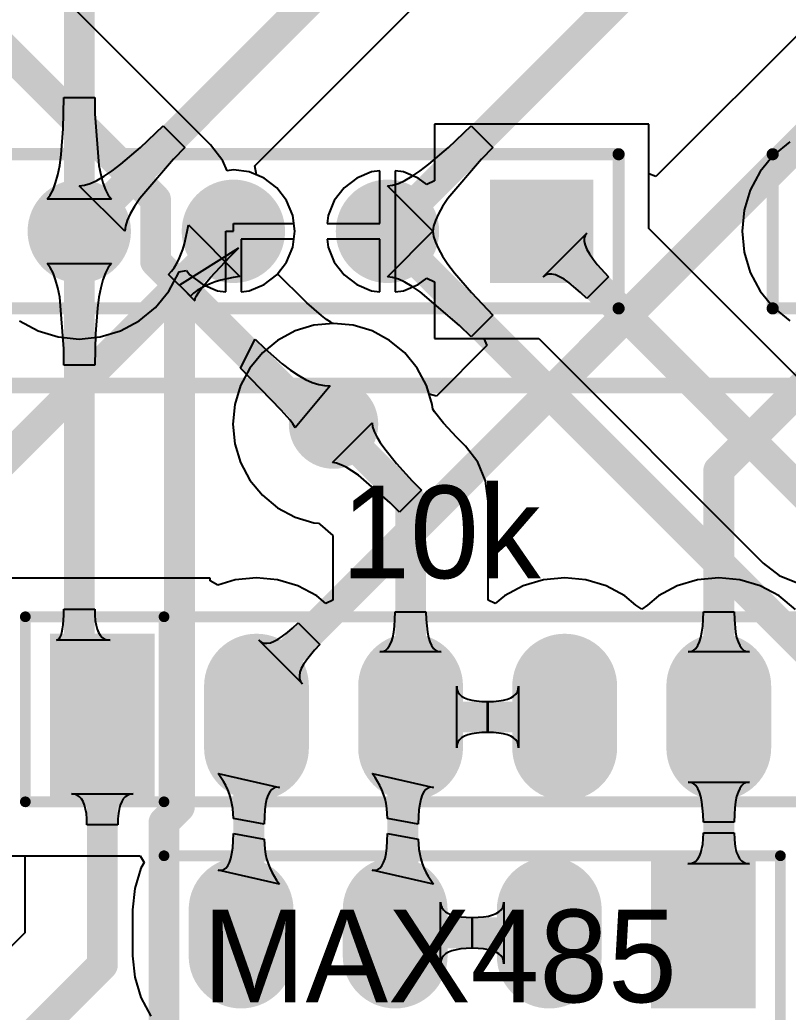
# Model space of a CAD drawing. Header units: millimetres. Extents: x 0 to 190, y 0 to 100.
# Drawn here: x 37.37 to 50.04, y 25.49 to 41.84 of the extents above; entities that cross this region are included whole.
import ezdxf

# ---------------------------------------------------------------- set-up
doc = ezdxf.new("R2010")
doc.units = ezdxf.units.MM
for name, color, linetype in [('BottomLayer', 5, 'Continuous'), ('BottomSolder', 6, 'Continuous'), ('Mechanical1', 6, 'Continuous'), ('MultiLayer', 9, 'Continuous'), ('PadHoleLayer', 156, 'Continuous'), ('TopLayer', 1, 'Continuous'), ('TopOverlay', 2, 'Continuous'), ('TopSolder', 216, 'Continuous'), ('ViaHoleLayer', 16, 'Continuous')]:
    doc.layers.add(name, color=color, linetype=linetype)

msp = doc.modelspace()

# ---------------------------------------------------------------- hatches: boundary and pattern name
at = {"layer": 'BottomLayer'}
h = msp.add_hatch(color=5, dxfattribs=at)
edge = h.paths.add_edge_path()
edge.add_arc((38.354, 38.354), 0.75, 0, 360)
h = msp.add_hatch(color=5, dxfattribs=at)
edge = h.paths.add_edge_path()
edge.add_arc((40.894, 38.354), 0.75, 0, 360)
h = msp.add_hatch(color=5, dxfattribs=at)
edge = h.paths.add_edge_path()
edge.add_arc((43.434, 38.354), 0.75, 0, 360)
for points in [[(46.724, 37.604), (45.224, 37.604), (45.224, 39.104), (46.724, 39.104)], [(37.973, 31.623), (39.497, 31.623), (39.497, 29.083), (37.973, 29.083)], [(49.403, 27.94), (49.403, 25.654), (47.879, 25.654), (47.879, 27.94)]]:
    msp.add_hatch(color=5, dxfattribs=at).paths.add_polyline_path(points)
h = msp.add_hatch(color=5, dxfattribs=at)
edge = h.paths.add_edge_path()
edge.add_arc((42.545, 35.179), 0.635, 0, 360)
h = msp.add_hatch(color=5, dxfattribs=at)
edge = h.paths.add_edge_path()
edge.add_arc((41.275, 29.845), 0.762, 180, 360)
edge.add_line((42.037, 29.845), (42.037, 30.861))
edge.add_arc((41.275, 30.861), 0.762, 0, 180)
edge.add_line((40.513, 30.861), (40.513, 29.845))
h = msp.add_hatch(color=5, dxfattribs=at)
edge = h.paths.add_edge_path()
edge.add_arc((43.815, 29.845), 0.762, 180, 360)
edge.add_line((44.577, 29.845), (44.577, 30.861))
edge.add_arc((43.815, 30.861), 0.762, 0, 180)
edge.add_line((43.053, 30.861), (43.053, 29.845))
h = msp.add_hatch(color=5, dxfattribs=at)
edge = h.paths.add_edge_path()
edge.add_arc((46.355, 29.845), 0.762, 180, 360)
edge.add_line((47.117, 29.845), (47.117, 30.861))
edge.add_arc((46.355, 30.861), 0.762, 0, 180)
edge.add_line((45.593, 30.861), (45.593, 29.845))
h = msp.add_hatch(color=5, dxfattribs=at)
edge = h.paths.add_edge_path()
edge.add_arc((48.895, 29.845), 0.762, 180, 360)
edge.add_line((49.657, 29.845), (49.657, 30.861))
edge.add_arc((48.895, 30.861), 0.762, 0, 180)
edge.add_line((48.133, 30.861), (48.133, 29.845))
h = msp.add_hatch(color=5, dxfattribs=at)
edge = h.paths.add_edge_path()
edge.add_arc((41.021, 27.178), 0.762, 0, 180)
edge.add_line((40.259, 27.178), (40.259, 26.416))
edge.add_arc((41.021, 26.416), 0.762, 180, 360)
edge.add_line((41.783, 26.416), (41.783, 27.178))
h = msp.add_hatch(color=5, dxfattribs=at)
edge = h.paths.add_edge_path()
edge.add_arc((43.561, 27.178), 0.762, 0, 180)
edge.add_line((42.799, 27.178), (42.799, 26.416))
edge.add_arc((43.561, 26.416), 0.762, 180, 360)
edge.add_line((44.323, 26.416), (44.323, 27.178))
h = msp.add_hatch(color=5, dxfattribs=at)
edge = h.paths.add_edge_path()
edge.add_arc((46.101, 27.178), 0.762, 0, 180)
edge.add_line((45.339, 27.178), (45.339, 26.416))
edge.add_arc((46.101, 26.416), 0.762, 180, 360)
edge.add_line((46.863, 26.416), (46.863, 27.178))
at = {"layer": 'BottomSolder'}
h = msp.add_hatch(color=6, dxfattribs=at)
edge = h.paths.add_edge_path()
edge.add_arc((38.354, 38.354), 0.852, 0, 360)
h = msp.add_hatch(color=6, dxfattribs=at)
edge = h.paths.add_edge_path()
edge.add_arc((40.894, 38.354), 0.852, 0, 360)
h = msp.add_hatch(color=6, dxfattribs=at)
edge = h.paths.add_edge_path()
edge.add_arc((43.434, 38.354), 0.852, 0, 360)
for points in [[(46.826, 37.502), (45.122, 37.502), (45.122, 39.206), (46.826, 39.206)], [(37.871, 31.725), (39.599, 31.725), (39.599, 28.981), (37.871, 28.981)], [(49.505, 28.042), (49.505, 25.552), (47.777, 25.552), (47.777, 28.042)]]:
    msp.add_hatch(color=6, dxfattribs=at).paths.add_polyline_path(points)
h = msp.add_hatch(color=6, dxfattribs=at)
edge = h.paths.add_edge_path()
edge.add_arc((42.545, 35.179), 0.737, 0, 360)
h = msp.add_hatch(color=6, dxfattribs=at)
edge = h.paths.add_edge_path()
edge.add_arc((41.275, 29.845), 0.864, 180, 360)
edge.add_line((42.139, 29.845), (42.139, 30.861))
edge.add_arc((41.275, 30.861), 0.864, 0, 180)
edge.add_line((40.411, 30.861), (40.411, 29.845))
h = msp.add_hatch(color=6, dxfattribs=at)
edge = h.paths.add_edge_path()
edge.add_arc((43.815, 29.845), 0.864, 180, 360)
edge.add_line((44.679, 29.845), (44.679, 30.861))
edge.add_arc((43.815, 30.861), 0.864, 0, 180)
edge.add_line((42.951, 30.861), (42.951, 29.845))
h = msp.add_hatch(color=6, dxfattribs=at)
edge = h.paths.add_edge_path()
edge.add_arc((46.355, 29.845), 0.864, 180, 360)
edge.add_line((47.219, 29.845), (47.219, 30.861))
edge.add_arc((46.355, 30.861), 0.864, 0, 180)
edge.add_line((45.491, 30.861), (45.491, 29.845))
h = msp.add_hatch(color=6, dxfattribs=at)
edge = h.paths.add_edge_path()
edge.add_arc((48.895, 29.845), 0.864, 180, 360)
edge.add_line((49.759, 29.845), (49.759, 30.861))
edge.add_arc((48.895, 30.861), 0.864, 0, 180)
edge.add_line((48.031, 30.861), (48.031, 29.845))
h = msp.add_hatch(color=6, dxfattribs=at)
edge = h.paths.add_edge_path()
edge.add_arc((41.021, 27.178), 0.864, 0, 180)
edge.add_line((40.157, 27.178), (40.157, 26.416))
edge.add_arc((41.021, 26.416), 0.864, 180, 360)
edge.add_line((41.885, 26.416), (41.885, 27.178))
h = msp.add_hatch(color=6, dxfattribs=at)
edge = h.paths.add_edge_path()
edge.add_arc((43.561, 27.178), 0.864, 0, 180)
edge.add_line((42.697, 27.178), (42.697, 26.416))
edge.add_arc((43.561, 26.416), 0.864, 180, 360)
edge.add_line((44.425, 26.416), (44.425, 27.178))
h = msp.add_hatch(color=6, dxfattribs=at)
edge = h.paths.add_edge_path()
edge.add_arc((46.101, 27.178), 0.864, 0, 180)
edge.add_line((45.237, 27.178), (45.237, 26.416))
edge.add_arc((46.101, 26.416), 0.864, 180, 360)
edge.add_line((46.965, 26.416), (46.965, 27.178))
at = {"layer": 'MultiLayer'}
h = msp.add_hatch(color=9, dxfattribs=at)
edge = h.paths.add_edge_path()
edge.add_arc((38.354, 38.354), 0.75, 0, 360)
h = msp.add_hatch(color=9, dxfattribs=at)
edge = h.paths.add_edge_path()
edge.add_arc((40.894, 38.354), 0.75, 0, 360)
h = msp.add_hatch(color=9, dxfattribs=at)
edge = h.paths.add_edge_path()
edge.add_arc((43.434, 38.354), 0.75, 0, 360)
for points in [[(46.724, 37.604), (45.224, 37.604), (45.224, 39.104), (46.724, 39.104)], [(37.973, 31.623), (39.497, 31.623), (39.497, 29.083), (37.973, 29.083)], [(49.403, 27.94), (49.403, 25.654), (47.879, 25.654), (47.879, 27.94)]]:
    msp.add_hatch(color=9, dxfattribs=at).paths.add_polyline_path(points)
h = msp.add_hatch(color=9, dxfattribs=at)
edge = h.paths.add_edge_path()
edge.add_arc((41.275, 29.845), 0.762, 180, 360)
edge.add_line((42.037, 29.845), (42.037, 30.861))
edge.add_arc((41.275, 30.861), 0.762, 0, 180)
edge.add_line((40.513, 30.861), (40.513, 29.845))
h = msp.add_hatch(color=9, dxfattribs=at)
edge = h.paths.add_edge_path()
edge.add_arc((43.815, 29.845), 0.762, 180, 360)
edge.add_line((44.577, 29.845), (44.577, 30.861))
edge.add_arc((43.815, 30.861), 0.762, 0, 180)
edge.add_line((43.053, 30.861), (43.053, 29.845))
h = msp.add_hatch(color=9, dxfattribs=at)
edge = h.paths.add_edge_path()
edge.add_arc((46.355, 29.845), 0.762, 180, 360)
edge.add_line((47.117, 29.845), (47.117, 30.861))
edge.add_arc((46.355, 30.861), 0.762, 0, 180)
edge.add_line((45.593, 30.861), (45.593, 29.845))
h = msp.add_hatch(color=9, dxfattribs=at)
edge = h.paths.add_edge_path()
edge.add_arc((48.895, 29.845), 0.762, 180, 360)
edge.add_line((49.657, 29.845), (49.657, 30.861))
edge.add_arc((48.895, 30.861), 0.762, 0, 180)
edge.add_line((48.133, 30.861), (48.133, 29.845))
h = msp.add_hatch(color=9, dxfattribs=at)
edge = h.paths.add_edge_path()
edge.add_arc((41.021, 27.178), 0.762, 0, 180)
edge.add_line((40.259, 27.178), (40.259, 26.416))
edge.add_arc((41.021, 26.416), 0.762, 180, 360)
edge.add_line((41.783, 26.416), (41.783, 27.178))
h = msp.add_hatch(color=9, dxfattribs=at)
edge = h.paths.add_edge_path()
edge.add_arc((43.561, 27.178), 0.762, 0, 180)
edge.add_line((42.799, 27.178), (42.799, 26.416))
edge.add_arc((43.561, 26.416), 0.762, 180, 360)
edge.add_line((44.323, 26.416), (44.323, 27.178))
h = msp.add_hatch(color=9, dxfattribs=at)
edge = h.paths.add_edge_path()
edge.add_arc((46.101, 27.178), 0.762, 0, 180)
edge.add_line((45.339, 27.178), (45.339, 26.416))
edge.add_arc((46.101, 26.416), 0.762, 180, 360)
edge.add_line((46.863, 26.416), (46.863, 27.178))
at = {"layer": 'PadHoleLayer'}
h = msp.add_hatch(color=156, dxfattribs=at)
edge = h.paths.add_edge_path()
edge.add_arc((38.354, 38.354), 0.45, 0, 360)
h = msp.add_hatch(color=156, dxfattribs=at)
edge = h.paths.add_edge_path()
edge.add_arc((40.894, 38.354), 0.45, 0, 360)
h = msp.add_hatch(color=156, dxfattribs=at)
edge = h.paths.add_edge_path()
edge.add_arc((43.434, 38.354), 0.45, 0, 360)
h = msp.add_hatch(color=156, dxfattribs=at)
edge = h.paths.add_edge_path()
edge.add_arc((45.974, 38.354), 0.45, 0, 360)
h = msp.add_hatch(color=156, dxfattribs=at)
edge = h.paths.add_edge_path()
edge.add_arc((38.735, 30.353), 0.406, 0, 360)
h = msp.add_hatch(color=156, dxfattribs=at)
edge = h.paths.add_edge_path()
edge.add_arc((41.275, 30.353), 0.406, 0, 360)
h = msp.add_hatch(color=156, dxfattribs=at)
edge = h.paths.add_edge_path()
edge.add_arc((43.815, 30.353), 0.406, 0, 360)
h = msp.add_hatch(color=156, dxfattribs=at)
edge = h.paths.add_edge_path()
edge.add_arc((46.355, 30.353), 0.406, 0, 360)
h = msp.add_hatch(color=156, dxfattribs=at)
edge = h.paths.add_edge_path()
edge.add_arc((48.895, 30.353), 0.406, 0, 360)
h = msp.add_hatch(color=156, dxfattribs=at)
edge = h.paths.add_edge_path()
edge.add_arc((41.021, 26.797), 0.394, 0, 360)
h = msp.add_hatch(color=156, dxfattribs=at)
edge = h.paths.add_edge_path()
edge.add_arc((43.561, 26.797), 0.394, 0, 360)
h = msp.add_hatch(color=156, dxfattribs=at)
edge = h.paths.add_edge_path()
edge.add_arc((46.101, 26.797), 0.394, 0, 360)
h = msp.add_hatch(color=156, dxfattribs=at)
edge = h.paths.add_edge_path()
edge.add_arc((48.641, 26.797), 0.394, 0, 360)
at = {"layer": 'TopLayer'}
h = msp.add_hatch(color=1, dxfattribs=at)
edge = h.paths.add_edge_path()
edge.add_arc((38.354, 38.354), 0.75, 0, 360)
h = msp.add_hatch(color=1, dxfattribs=at)
edge = h.paths.add_edge_path()
edge.add_arc((40.894, 38.354), 0.75, 0, 360)
h = msp.add_hatch(color=1, dxfattribs=at)
edge = h.paths.add_edge_path()
edge.add_arc((43.434, 38.354), 0.75, 0, 360)
for points in [[(46.724, 37.604), (45.224, 37.604), (45.224, 39.104), (46.724, 39.104)], [(37.973, 31.623), (39.497, 31.623), (39.497, 29.083), (37.973, 29.083)], [(49.403, 27.94), (49.403, 25.654), (47.879, 25.654), (47.879, 27.94)]]:
    msp.add_hatch(color=1, dxfattribs=at).paths.add_polyline_path(points)
h = msp.add_hatch(color=1, dxfattribs=at)
edge = h.paths.add_edge_path()
edge.add_arc((42.545, 35.179), 0.635, 0, 360)
h = msp.add_hatch(color=1, dxfattribs=at)
edge = h.paths.add_edge_path()
edge.add_arc((41.275, 29.845), 0.762, 180, 360)
edge.add_line((42.037, 29.845), (42.037, 30.861))
edge.add_arc((41.275, 30.861), 0.762, 0, 180)
edge.add_line((40.513, 30.861), (40.513, 29.845))
h = msp.add_hatch(color=1, dxfattribs=at)
edge = h.paths.add_edge_path()
edge.add_arc((43.815, 29.845), 0.762, 180, 360)
edge.add_line((44.577, 29.845), (44.577, 30.861))
edge.add_arc((43.815, 30.861), 0.762, 0, 180)
edge.add_line((43.053, 30.861), (43.053, 29.845))
h = msp.add_hatch(color=1, dxfattribs=at)
edge = h.paths.add_edge_path()
edge.add_arc((46.355, 29.845), 0.762, 180, 360)
edge.add_line((47.117, 29.845), (47.117, 30.861))
edge.add_arc((46.355, 30.861), 0.762, 0, 180)
edge.add_line((45.593, 30.861), (45.593, 29.845))
h = msp.add_hatch(color=1, dxfattribs=at)
edge = h.paths.add_edge_path()
edge.add_arc((48.895, 29.845), 0.762, 180, 360)
edge.add_line((49.657, 29.845), (49.657, 30.861))
edge.add_arc((48.895, 30.861), 0.762, 0, 180)
edge.add_line((48.133, 30.861), (48.133, 29.845))
h = msp.add_hatch(color=1, dxfattribs=at)
edge = h.paths.add_edge_path()
edge.add_arc((41.021, 27.178), 0.762, 0, 180)
edge.add_line((40.259, 27.178), (40.259, 26.416))
edge.add_arc((41.021, 26.416), 0.762, 180, 360)
edge.add_line((41.783, 26.416), (41.783, 27.178))
h = msp.add_hatch(color=1, dxfattribs=at)
edge = h.paths.add_edge_path()
edge.add_arc((43.561, 27.178), 0.762, 0, 180)
edge.add_line((42.799, 27.178), (42.799, 26.416))
edge.add_arc((43.561, 26.416), 0.762, 180, 360)
edge.add_line((44.323, 26.416), (44.323, 27.178))
h = msp.add_hatch(color=1, dxfattribs=at)
edge = h.paths.add_edge_path()
edge.add_arc((46.101, 27.178), 0.762, 0, 180)
edge.add_line((45.339, 27.178), (45.339, 26.416))
edge.add_arc((46.101, 26.416), 0.762, 180, 360)
edge.add_line((46.863, 26.416), (46.863, 27.178))
at = {"layer": 'TopSolder'}
h = msp.add_hatch(color=216, dxfattribs=at)
edge = h.paths.add_edge_path()
edge.add_arc((38.354, 38.354), 0.852, 0, 360)
h = msp.add_hatch(color=216, dxfattribs=at)
edge = h.paths.add_edge_path()
edge.add_arc((40.894, 38.354), 0.852, 0, 360)
h = msp.add_hatch(color=216, dxfattribs=at)
edge = h.paths.add_edge_path()
edge.add_arc((43.434, 38.354), 0.852, 0, 360)
for points in [[(46.826, 37.502), (45.122, 37.502), (45.122, 39.206), (46.826, 39.206)], [(37.871, 31.725), (39.599, 31.725), (39.599, 28.981), (37.871, 28.981)], [(49.505, 28.042), (49.505, 25.552), (47.777, 25.552), (47.777, 28.042)]]:
    msp.add_hatch(color=216, dxfattribs=at).paths.add_polyline_path(points)
h = msp.add_hatch(color=216, dxfattribs=at)
edge = h.paths.add_edge_path()
edge.add_arc((42.545, 35.179), 0.737, 0, 360)
h = msp.add_hatch(color=216, dxfattribs=at)
edge = h.paths.add_edge_path()
edge.add_arc((41.275, 29.845), 0.864, 180, 360)
edge.add_line((42.139, 29.845), (42.139, 30.861))
edge.add_arc((41.275, 30.861), 0.864, 0, 180)
edge.add_line((40.411, 30.861), (40.411, 29.845))
h = msp.add_hatch(color=216, dxfattribs=at)
edge = h.paths.add_edge_path()
edge.add_arc((43.815, 29.845), 0.864, 180, 360)
edge.add_line((44.679, 29.845), (44.679, 30.861))
edge.add_arc((43.815, 30.861), 0.864, 0, 180)
edge.add_line((42.951, 30.861), (42.951, 29.845))
h = msp.add_hatch(color=216, dxfattribs=at)
edge = h.paths.add_edge_path()
edge.add_arc((46.355, 29.845), 0.864, 180, 360)
edge.add_line((47.219, 29.845), (47.219, 30.861))
edge.add_arc((46.355, 30.861), 0.864, 0, 180)
edge.add_line((45.491, 30.861), (45.491, 29.845))
h = msp.add_hatch(color=216, dxfattribs=at)
edge = h.paths.add_edge_path()
edge.add_arc((48.895, 29.845), 0.864, 180, 360)
edge.add_line((49.759, 29.845), (49.759, 30.861))
edge.add_arc((48.895, 30.861), 0.864, 0, 180)
edge.add_line((48.031, 30.861), (48.031, 29.845))
h = msp.add_hatch(color=216, dxfattribs=at)
edge = h.paths.add_edge_path()
edge.add_arc((41.021, 27.178), 0.864, 0, 180)
edge.add_line((40.157, 27.178), (40.157, 26.416))
edge.add_arc((41.021, 26.416), 0.864, 180, 360)
edge.add_line((41.885, 26.416), (41.885, 27.178))
h = msp.add_hatch(color=216, dxfattribs=at)
edge = h.paths.add_edge_path()
edge.add_arc((43.561, 27.178), 0.864, 0, 180)
edge.add_line((42.697, 27.178), (42.697, 26.416))
edge.add_arc((43.561, 26.416), 0.864, 180, 360)
edge.add_line((44.425, 26.416), (44.425, 27.178))
h = msp.add_hatch(color=216, dxfattribs=at)
edge = h.paths.add_edge_path()
edge.add_arc((46.101, 27.178), 0.864, 0, 180)
edge.add_line((45.237, 27.178), (45.237, 26.416))
edge.add_arc((46.101, 26.416), 0.864, 180, 360)
edge.add_line((46.965, 26.416), (46.965, 27.178))
at = {"layer": 'ViaHoleLayer'}
h = msp.add_hatch(color=16, dxfattribs=at)
edge = h.paths.add_edge_path()
edge.add_arc((42.545, 35.179), 0.356, 0, 360)

# ---------------------------------------------------------------- linework, layer by layer
at = {"layer": 'BottomLayer'}
for p, q in [((41.245, 39.433), (48.41, 46.598)), ((38.089, 40.045), (38.1, 40.56)), ((38.1, 40.56), (38.608, 40.56)), ((38.608, 40.56), (38.611, 40.291)), ((38.611, 40.291), (38.677, 39.441)), ((39.362, 39.737), (39.734, 40.093)), ((39.734, 40.093), (40.093, 39.734)), ((47.74, 40.12), (44.208, 40.12)), ((44.208, 40.12), (44.208, 39.186)), ((44.442, 39.737), (44.814, 40.093)), ((44.814, 40.093), (45.173, 39.734)), ((47.74, 38.402), (47.74, 40.12)), ((38.056, 39.62), (38.089, 40.045)), ((39.038, 39.46), (39.362, 39.737)), ((40.093, 39.734), (39.905, 39.542)), ((44.118, 39.46), (44.442, 39.737)), ((45.173, 39.734), (44.985, 39.542)), ((50.068, 39.829), (49.799, 39.609)), ((38.031, 39.441), (38.056, 39.62)), ((49.799, 39.609), (49.579, 39.34)), ((38, 39.285), (38.031, 39.441)), ((38.677, 39.441), (38.708, 39.285)), ((38.894, 39.351), (39.038, 39.46)), ((39.905, 39.542), (39.351, 38.894)), ((41.274, 39.283), (41.245, 39.433)), ((43.974, 39.351), (44.118, 39.46)), ((44.985, 39.542), (44.431, 38.894)), ((37.964, 39.151), (38, 39.285)), ((38.642, 39.193), (38.762, 39.262)), ((38.708, 39.285), (38.744, 39.151)), ((38.762, 39.262), (38.894, 39.351)), ((41.4, 39.231), (41.274, 39.283)), ((43.172, 39.332), (42.928, 39.231)), ((43.307, 39.35), (43.172, 39.332)), ((43.307, 38.481), (43.307, 39.35)), ((43.696, 39.332), (43.561, 39.35)), ((43.561, 39.35), (43.561, 38.354)), ((43.94, 39.231), (43.696, 39.332)), ((43.722, 39.193), (43.842, 39.262)), ((43.842, 39.262), (43.974, 39.351)), ((49.579, 39.34), (49.415, 39.033)), ((37.923, 39.04), (37.964, 39.151)), ((38.354, 39.104), (38.438, 39.114)), ((39.104, 38.354), (38.354, 39.104)), ((38.438, 39.114), (38.534, 39.144)), ((38.534, 39.144), (38.642, 39.193)), ((38.744, 39.151), (38.785, 39.04)), ((41.61, 39.07), (41.4, 39.231)), ((41.771, 38.86), (41.61, 39.07)), ((42.718, 39.07), (42.557, 38.86)), ((42.928, 39.231), (42.718, 39.07)), ((43.434, 39.104), (43.518, 39.114)), ((44.184, 38.354), (43.434, 39.104)), ((43.518, 39.114), (43.614, 39.144)), ((43.614, 39.144), (43.722, 39.193)), ((44.081, 39.123), (43.94, 39.231)), ((44.208, 39.186), (44.081, 39.123)), ((37.823, 38.884), (37.876, 38.951)), ((37.876, 38.951), (37.923, 39.04)), ((38.785, 39.04), (38.832, 38.951)), ((38.832, 38.951), (38.885, 38.884)), ((49.415, 39.033), (49.314, 38.7)), ((38.885, 38.884), (37.823, 38.884)), ((39.262, 38.762), (39.193, 38.642)), ((39.351, 38.894), (39.262, 38.762)), ((41.872, 38.616), (41.771, 38.86)), ((42.557, 38.86), (42.456, 38.616)), ((44.342, 38.762), (44.273, 38.642)), ((44.431, 38.894), (44.342, 38.762)), ((39.193, 38.642), (39.144, 38.534)), ((41.89, 38.481), (41.872, 38.616)), ((42.456, 38.616), (42.438, 38.481)), ((44.273, 38.642), (44.224, 38.534)), ((49.314, 38.7), (49.279, 38.354)), ((39.114, 38.438), (39.104, 38.354)), ((39.144, 38.534), (39.114, 38.438)), ((40.134, 38.349), (40.152, 38.46)), ((40.152, 38.46), (41, 37.612)), ((40.894, 38.354), (40.894, 38.481)), ((40.894, 38.481), (41.89, 38.481)), ((42.438, 38.481), (43.307, 38.481)), ((44.194, 38.438), (44.184, 38.354)), ((44.224, 38.534), (44.194, 38.438)), ((40.088, 38.147), (40.134, 38.349)), ((40.767, 37.358), (40.767, 38.354)), ((40.767, 38.354), (40.894, 38.354)), ((43.434, 37.604), (44.184, 38.354)), ((43.561, 38.354), (43.561, 37.358)), ((44.184, 38.354), (44.194, 38.27)), ((44.194, 38.27), (44.224, 38.174)), ((46.003, 37.607), (46.721, 38.325)), ((46.692, 38.286), (46.678, 38.239)), ((46.721, 38.325), (46.692, 38.286)), ((47.778, 38.362), (47.74, 38.402)), ((51.064, 35.075), (47.778, 38.362)), ((49.279, 38.354), (49.314, 38.008)), ((40.06, 38.056), (40.088, 38.147)), ((41.89, 38.227), (41.021, 38.227)), ((41.021, 38.227), (41.021, 37.358)), ((41.771, 37.848), (41.872, 38.092)), ((41.872, 38.092), (41.89, 38.227)), ((43.307, 38.227), (42.438, 38.227)), ((42.438, 38.227), (42.456, 38.092)), ((42.456, 38.092), (42.557, 37.848)), ((43.307, 37.358), (43.307, 38.227)), ((44.224, 38.174), (44.273, 38.066)), ((46.678, 38.239), (46.678, 38.185)), ((46.678, 38.185), (46.692, 38.124)), ((46.692, 38.124), (46.721, 38.056)), ((39.995, 37.892), (40.029, 37.971)), ((40.977, 38.078), (40.005, 37.465)), ((40.029, 37.971), (40.06, 38.056)), ((40.518, 37.595), (40.841, 37.94)), ((40.841, 37.94), (40.977, 38.078)), ((44.273, 38.066), (44.342, 37.946)), ((44.342, 37.946), (44.431, 37.814)), ((46.721, 38.056), (46.764, 37.981)), ((46.764, 37.981), (46.822, 37.898)), ((49.314, 38.008), (49.415, 37.675)), ((39.917, 37.755), (39.957, 37.821)), ((39.957, 37.821), (39.995, 37.892)), ((41.61, 37.638), (41.771, 37.848)), ((42.557, 37.848), (42.718, 37.638)), ((44.431, 37.814), (44.54, 37.67)), ((46.822, 37.898), (46.893, 37.808)), ((46.893, 37.808), (47.08, 37.607)), ((39.825, 37.645), (39.873, 37.697)), ((40.185, 37.285), (39.825, 37.645)), ((39.829, 37.368), (39.993, 37.675)), ((39.873, 37.697), (39.917, 37.755)), ((39.993, 37.675), (39.997, 37.688)), ((39.997, 37.688), (40.122, 37.71)), ((40.122, 37.71), (40.178, 37.638)), ((40.178, 37.638), (40.388, 37.477)), ((41, 37.612), (40.889, 37.594)), ((41.4, 37.477), (41.61, 37.638)), ((42.718, 37.638), (42.928, 37.477)), ((43.518, 37.594), (43.434, 37.604)), ((44.54, 37.67), (44.817, 37.346)), ((46.042, 37.636), (46.003, 37.607)), ((46.089, 37.65), (46.042, 37.636)), ((46.143, 37.65), (46.089, 37.65)), ((46.204, 37.636), (46.143, 37.65)), ((46.272, 37.607), (46.204, 37.636)), ((46.347, 37.564), (46.272, 37.607)), ((47.08, 37.607), (46.721, 37.248)), ((49.415, 37.675), (49.579, 37.368)), ((40.005, 37.465), (40.005, 37.465)), ((40.005, 37.465), (40.259, 37.211)), ((40.432, 37.455), (40.361, 37.417)), ((40.374, 37.421), (40.518, 37.595)), ((40.388, 37.477), (40.632, 37.376)), ((40.511, 37.489), (40.432, 37.455)), ((40.596, 37.52), (40.511, 37.489)), ((40.687, 37.548), (40.596, 37.52)), ((40.889, 37.594), (40.687, 37.548)), ((41.156, 37.376), (41.4, 37.477)), ((42.928, 37.477), (43.172, 37.376)), ((43.614, 37.564), (43.518, 37.594)), ((43.722, 37.515), (43.614, 37.564)), ((43.696, 37.376), (43.94, 37.477)), ((43.842, 37.446), (43.722, 37.515)), ((43.974, 37.357), (43.842, 37.446)), ((43.94, 37.477), (44.081, 37.585)), ((44.081, 37.585), (44.208, 37.522)), ((44.208, 37.522), (44.208, 36.588)), ((46.43, 37.506), (46.347, 37.564)), ((46.617, 37.348), (46.43, 37.506)), ((39.609, 37.099), (39.829, 37.368)), ((40.237, 37.333), (40.185, 37.285)), ((40.295, 37.377), (40.237, 37.333)), ((40.266, 37.246), (40.288, 37.293)), ((40.288, 37.293), (40.324, 37.352)), ((40.361, 37.417), (40.295, 37.377)), ((40.324, 37.352), (40.374, 37.421)), ((40.632, 37.376), (40.767, 37.358)), ((41.021, 37.358), (41.156, 37.376)), ((43.172, 37.376), (43.307, 37.358)), ((43.561, 37.358), (43.696, 37.376)), ((44.622, 36.803), (43.974, 37.357)), ((44.817, 37.346), (45.173, 36.974)), ((46.721, 37.248), (46.617, 37.348)), ((49.579, 37.368), (49.799, 37.099)), ((40.259, 37.211), (40.266, 37.246)), ((39.34, 36.879), (39.609, 37.099)), ((45.173, 36.974), (44.814, 36.615)), ((49.799, 37.099), (50.068, 36.879)), ((37.368, 36.879), (37.675, 36.715)), ((39.033, 36.715), (39.34, 36.879)), ((42.221, 36.806), (41.91, 36.712)), ((42.545, 36.838), (42.221, 36.806)), ((42.869, 36.806), (42.545, 36.838)), ((43.18, 36.712), (42.869, 36.806)), ((44.814, 36.615), (44.622, 36.803)), ((37.675, 36.715), (38.008, 36.614)), ((38.7, 36.614), (39.033, 36.715)), ((41.91, 36.712), (41.623, 36.558)), ((43.467, 36.558), (43.18, 36.712)), ((38.008, 36.614), (38.354, 36.579)), ((38.354, 36.579), (38.7, 36.614)), ((41.623, 36.558), (41.372, 36.352)), ((43.718, 36.352), (43.467, 36.558)), ((44.208, 36.588), (45.928, 36.588)), ((45.928, 36.588), (49.628, 32.888)), ((41.372, 36.352), (41.166, 36.101)), ((43.924, 36.101), (43.718, 36.352)), ((41.166, 36.101), (41.012, 35.814)), ((44.078, 35.814), (43.924, 36.101)), ((41.012, 35.814), (40.918, 35.503)), ((44.172, 35.503), (44.078, 35.814)), ((40.918, 35.503), (40.886, 35.179)), ((44.18, 35.425), (44.172, 35.503)), ((44.209, 35.383), (44.18, 35.425)), ((44.36, 35.195), (44.209, 35.383)), ((40.886, 35.179), (40.918, 34.855)), ((42.526, 34.544), (43.18, 35.198)), ((43.18, 35.198), (43.189, 35.132)), ((44.58, 34.955), (44.36, 35.195)), ((43.189, 35.132), (43.215, 35.056)), ((43.215, 35.056), (43.257, 34.971)), ((40.918, 34.855), (41.012, 34.544)), ((43.257, 34.971), (43.314, 34.875)), ((43.314, 34.875), (43.388, 34.769)), ((44.721, 34.815), (44.58, 34.955)), ((43.388, 34.769), (43.583, 34.527)), ((44.924, 34.549), (44.721, 34.815)), ((41.012, 34.544), (41.166, 34.257)), ((42.592, 34.535), (42.526, 34.544)), ((42.668, 34.509), (42.592, 34.535)), ((42.753, 34.467), (42.668, 34.509)), ((43.583, 34.527), (43.841, 34.245)), ((45.052, 34.241), (44.924, 34.549)), ((42.849, 34.41), (42.753, 34.467)), ((42.955, 34.336), (42.849, 34.41)), ((43.479, 33.883), (42.955, 34.336)), ((41.166, 34.257), (41.372, 34.006)), ((43.841, 34.245), (43.995, 34.089)), ((45.096, 33.909), (45.052, 34.241)), ((41.372, 34.006), (41.623, 33.8)), ((43.995, 34.089), (43.635, 33.729)), ((43.635, 33.729), (43.479, 33.883)), ((45.096, 32.276), (45.096, 33.909)), ((41.623, 33.8), (41.91, 33.646)), ((41.91, 33.646), (42.221, 33.552)), ((42.221, 33.552), (42.299, 33.544)), ((42.299, 33.544), (42.326, 33.525)), ((42.326, 33.525), (42.534, 33.345)), ((42.534, 33.345), (42.534, 32.276)), ((49.628, 32.888), (49.893, 32.685)), ((40.513, 32.639), (36.957, 32.639)), ((40.513, 32.599), (40.513, 32.639)), ((40.64, 32.526), (40.513, 32.599)), ((40.926, 32.613), (40.64, 32.526)), ((41.275, 32.648), (40.926, 32.613)), ((41.624, 32.613), (41.275, 32.648)), ((41.959, 32.512), (41.624, 32.613)), ((46.006, 32.613), (45.671, 32.512)), ((46.355, 32.648), (46.006, 32.613)), ((46.704, 32.613), (46.355, 32.648)), ((47.039, 32.512), (46.704, 32.613)), ((48.546, 32.613), (48.211, 32.512)), ((48.895, 32.648), (48.546, 32.613)), ((49.244, 32.613), (48.895, 32.648)), ((49.579, 32.512), (49.244, 32.613)), ((49.893, 32.685), (50.202, 32.557)), ((42.268, 32.347), (41.959, 32.512)), ((45.671, 32.512), (45.362, 32.347)), ((47.348, 32.347), (47.039, 32.512)), ((48.211, 32.512), (47.902, 32.347)), ((49.888, 32.347), (49.579, 32.512)), ((42.419, 32.222), (42.268, 32.347)), ((42.534, 32.276), (42.419, 32.222)), ((45.211, 32.222), (45.096, 32.276)), ((45.362, 32.347), (45.211, 32.222)), ((47.528, 32.198), (47.348, 32.347)), ((47.902, 32.347), (47.722, 32.198)), ((50.158, 32.124), (49.888, 32.347)), ((43.558, 31.959), (43.561, 32.085)), ((43.561, 32.085), (44.069, 32.085)), ((44.069, 32.085), (44.072, 31.959)), ((47.625, 32.129), (47.528, 32.198)), ((47.722, 32.198), (47.625, 32.129)), ((43.551, 31.847), (43.558, 31.959)), ((44.072, 31.959), (44.092, 31.748)), ((43.521, 31.662), (43.538, 31.748)), ((43.538, 31.748), (43.551, 31.847)), ((44.092, 31.748), (44.109, 31.662)), ((43.47, 31.529), (43.498, 31.589)), ((43.498, 31.589), (43.521, 31.662)), ((44.109, 31.662), (44.132, 31.589)), ((44.132, 31.589), (44.16, 31.529)), ((43.309, 31.424), (43.357, 31.43)), ((44.321, 31.424), (43.309, 31.424)), ((43.357, 31.43), (43.4, 31.45)), ((43.4, 31.45), (43.437, 31.483)), ((43.437, 31.483), (43.47, 31.529)), ((44.16, 31.529), (44.193, 31.483)), ((44.193, 31.483), (44.23, 31.45)), ((44.23, 31.45), (44.273, 31.43)), ((44.273, 31.43), (44.321, 31.424)), ((44.575, 29.845), (44.575, 30.861)), ((44.575, 30.861), (44.58, 30.812)), ((44.58, 30.812), (44.595, 30.769)), ((44.595, 30.769), (44.621, 30.731)), ((45.549, 30.731), (45.575, 30.77)), ((45.575, 30.77), (45.59, 30.813)), ((45.59, 30.813), (45.595, 30.861)), ((45.595, 30.861), (45.595, 29.845)), ((44.621, 30.731), (44.656, 30.698)), ((44.656, 30.698), (44.702, 30.67)), ((44.702, 30.67), (44.759, 30.648)), ((44.759, 30.648), (44.825, 30.63)), ((44.825, 30.63), (44.902, 30.617)), ((44.902, 30.617), (44.989, 30.61)), ((44.989, 30.61), (45.086, 30.607)), ((45.084, 30.607), (45.181, 30.61)), ((45.084, 30.099), (45.084, 30.607)), ((45.086, 30.607), (45.086, 30.099)), ((45.181, 30.61), (45.268, 30.617)), ((45.268, 30.617), (45.345, 30.63)), ((45.345, 30.63), (45.411, 30.648)), ((45.411, 30.648), (45.468, 30.671)), ((45.468, 30.671), (45.514, 30.698)), ((45.514, 30.698), (45.549, 30.731)), ((44.902, 30.089), (44.825, 30.076)), ((44.989, 30.096), (44.902, 30.089)), ((45.086, 30.099), (44.989, 30.096)), ((45.181, 30.096), (45.084, 30.099)), ((45.268, 30.089), (45.181, 30.096)), ((45.345, 30.076), (45.268, 30.089)), ((44.595, 29.936), (44.58, 29.893)), ((44.621, 29.975), (44.595, 29.936)), ((44.656, 30.008), (44.621, 29.975)), ((44.702, 30.035), (44.656, 30.008)), ((44.759, 30.058), (44.702, 30.035)), ((44.825, 30.076), (44.759, 30.058)), ((45.411, 30.058), (45.345, 30.076)), ((45.468, 30.036), (45.411, 30.058)), ((45.514, 30.008), (45.468, 30.036)), ((45.549, 29.975), (45.514, 30.008)), ((45.575, 29.937), (45.549, 29.975)), ((45.59, 29.894), (45.575, 29.937)), ((44.58, 29.893), (44.575, 29.845)), ((45.595, 29.845), (45.59, 29.894)), ((40.689, 29.358), (40.641, 29.421)), ((40.641, 29.421), (41.655, 29.191)), ((40.732, 29.293), (40.689, 29.358)), ((40.77, 29.225), (40.732, 29.293)), ((43.229, 29.358), (43.181, 29.421)), ((43.181, 29.421), (44.195, 29.191)), ((43.272, 29.293), (43.229, 29.358)), ((43.31, 29.225), (43.272, 29.293)), ((48.437, 29.276), (48.389, 29.282)), ((48.389, 29.282), (49.401, 29.282)), ((48.48, 29.256), (48.437, 29.276)), ((49.353, 29.276), (49.31, 29.256)), ((49.401, 29.282), (49.353, 29.276)), ((40.803, 29.155), (40.77, 29.225)), ((40.831, 29.082), (40.803, 29.155)), ((41.493, 29.122), (41.465, 29.069)), ((41.526, 29.161), (41.493, 29.122)), ((41.564, 29.185), (41.526, 29.161)), ((41.607, 29.195), (41.564, 29.185)), ((41.655, 29.191), (41.607, 29.195)), ((43.343, 29.155), (43.31, 29.225)), ((43.371, 29.082), (43.343, 29.155)), ((44.033, 29.122), (44.005, 29.069)), ((44.066, 29.161), (44.033, 29.122)), ((44.104, 29.185), (44.066, 29.161)), ((44.147, 29.195), (44.104, 29.185)), ((44.195, 29.191), (44.147, 29.195)), ((48.517, 29.223), (48.48, 29.256)), ((48.55, 29.177), (48.517, 29.223)), ((48.578, 29.117), (48.55, 29.177)), ((48.601, 29.044), (48.578, 29.117)), ((49.212, 29.117), (49.189, 29.044)), ((49.24, 29.177), (49.212, 29.117)), ((49.273, 29.223), (49.24, 29.177)), ((49.31, 29.256), (49.273, 29.223)), ((38.275, 29.081), (38.227, 29.086)), ((38.227, 29.086), (39.243, 29.086)), ((38.318, 29.066), (38.275, 29.081)), ((38.357, 29.04), (38.318, 29.066)), ((38.39, 29.005), (38.357, 29.04)), ((38.417, 28.959), (38.39, 29.005)), ((38.44, 28.903), (38.417, 28.959)), ((39.053, 28.959), (39.03, 28.903)), ((39.08, 29.005), (39.053, 28.959)), ((39.113, 29.04), (39.08, 29.005)), ((39.152, 29.066), (39.113, 29.04)), ((39.195, 29.081), (39.152, 29.066)), ((39.243, 29.086), (39.195, 29.081)), ((40.854, 29.006), (40.831, 29.082)), ((40.871, 28.929), (40.854, 29.006)), ((41.442, 29.001), (41.425, 28.919)), ((41.465, 29.069), (41.442, 29.001)), ((43.394, 29.006), (43.371, 29.082)), ((43.411, 28.929), (43.394, 29.006)), ((43.982, 29.001), (43.965, 28.919)), ((44.005, 29.069), (43.982, 29.001)), ((48.618, 28.958), (48.601, 29.044)), ((48.638, 28.747), (48.618, 28.958)), ((49.172, 28.958), (49.159, 28.859)), ((49.189, 29.044), (49.172, 28.958)), ((38.458, 28.837), (38.44, 28.903)), ((38.471, 28.761), (38.458, 28.837)), ((39.012, 28.837), (38.999, 28.761)), ((39.03, 28.903), (39.012, 28.837)), ((40.884, 28.848), (40.871, 28.929)), ((40.891, 28.765), (40.884, 28.848)), ((41.412, 28.823), (41.405, 28.712)), ((41.425, 28.919), (41.412, 28.823)), ((43.424, 28.848), (43.411, 28.929)), ((43.431, 28.765), (43.424, 28.848)), ((43.952, 28.823), (43.945, 28.712)), ((43.965, 28.919), (43.952, 28.823)), ((49.159, 28.859), (49.152, 28.747)), ((38.478, 28.675), (38.471, 28.761)), ((38.481, 28.578), (38.478, 28.675)), ((38.992, 28.675), (38.989, 28.578)), ((38.999, 28.761), (38.992, 28.675)), ((40.894, 28.68), (40.891, 28.765)), ((41.402, 28.587), (40.894, 28.68)), ((41.405, 28.712), (41.402, 28.587)), ((43.434, 28.68), (43.431, 28.765)), ((43.942, 28.587), (43.434, 28.68)), ((43.945, 28.712), (43.942, 28.587)), ((48.641, 28.621), (48.638, 28.747)), ((49.149, 28.621), (48.641, 28.621)), ((49.152, 28.747), (49.149, 28.621)), ((38.989, 28.578), (38.481, 28.578)), ((48.638, 28.348), (48.641, 28.445)), ((48.641, 28.445), (49.149, 28.445)), ((49.149, 28.445), (49.152, 28.348)), ((40.884, 28.2), (40.891, 28.311)), ((40.891, 28.311), (40.894, 28.436)), ((40.894, 28.436), (41.402, 28.343)), ((41.402, 28.343), (41.405, 28.258)), ((43.424, 28.2), (43.431, 28.311)), ((43.431, 28.311), (43.434, 28.436)), ((43.434, 28.436), (43.942, 28.343)), ((43.942, 28.343), (43.945, 28.258)), ((48.631, 28.261), (48.638, 28.348)), ((49.152, 28.348), (49.159, 28.262)), ((40.871, 28.104), (40.884, 28.2)), ((41.405, 28.258), (41.412, 28.175)), ((41.412, 28.175), (41.425, 28.094)), ((43.411, 28.104), (43.424, 28.2)), ((43.945, 28.258), (43.952, 28.175)), ((43.952, 28.175), (43.965, 28.094)), ((48.578, 28.062), (48.6, 28.118)), ((48.6, 28.118), (48.618, 28.185)), ((48.618, 28.185), (48.631, 28.261)), ((49.159, 28.262), (49.172, 28.186)), ((49.172, 28.186), (49.189, 28.12)), ((49.189, 28.12), (49.212, 28.064)), ((36.957, 28.067), (37.454, 28.067)), ((37.454, 28.067), (37.454, 26.8)), ((40.803, 27.901), (40.831, 27.954)), ((40.831, 27.954), (40.854, 28.022)), ((40.854, 28.022), (40.871, 28.104)), ((41.425, 28.094), (41.442, 28.017)), ((41.442, 28.017), (41.465, 27.941)), ((43.343, 27.901), (43.371, 27.954)), ((43.371, 27.954), (43.394, 28.022)), ((43.394, 28.022), (43.411, 28.104)), ((43.965, 28.094), (43.982, 28.017)), ((43.982, 28.017), (44.005, 27.941)), ((48.435, 27.939), (48.478, 27.955)), ((48.478, 27.955), (48.517, 27.98)), ((48.517, 27.98), (48.55, 28.016)), ((48.55, 28.016), (48.578, 28.062)), ((49.212, 28.064), (49.239, 28.018)), ((49.239, 28.018), (49.272, 27.983)), ((49.272, 27.983), (49.31, 27.957)), ((49.31, 27.957), (49.352, 27.942)), ((41.655, 27.602), (40.641, 27.832)), ((40.641, 27.832), (40.689, 27.828)), ((40.689, 27.828), (40.732, 27.838)), ((40.732, 27.838), (40.77, 27.862)), ((40.77, 27.862), (40.803, 27.901)), ((41.465, 27.941), (41.493, 27.868)), ((41.493, 27.868), (41.526, 27.798)), ((41.526, 27.798), (41.564, 27.73)), ((44.195, 27.602), (43.181, 27.832)), ((43.181, 27.832), (43.229, 27.828)), ((43.229, 27.828), (43.272, 27.838)), ((43.272, 27.838), (43.31, 27.862)), ((43.31, 27.862), (43.343, 27.901)), ((44.005, 27.941), (44.033, 27.868)), ((44.033, 27.868), (44.066, 27.798)), ((44.066, 27.798), (44.104, 27.73)), ((48.387, 27.934), (48.435, 27.939)), ((49.4, 27.937), (48.387, 27.934)), ((49.352, 27.942), (49.4, 27.937)), ((41.564, 27.73), (41.607, 27.665)), ((41.607, 27.665), (41.655, 27.602)), ((44.104, 27.73), (44.147, 27.665)), ((44.147, 27.665), (44.195, 27.602)), ((44.308, 26.289), (44.308, 27.305)), ((44.308, 27.305), (44.313, 27.256)), ((45.349, 27.256), (45.354, 27.305)), ((45.354, 27.305), (45.354, 26.289)), ((44.313, 27.256), (44.329, 27.213)), ((44.329, 27.213), (44.355, 27.175)), ((44.355, 27.175), (44.392, 27.142)), ((44.392, 27.142), (44.439, 27.114)), ((45.223, 27.114), (45.27, 27.142)), ((45.27, 27.142), (45.307, 27.175)), ((45.307, 27.175), (45.333, 27.213)), ((45.333, 27.213), (45.349, 27.256)), ((44.439, 27.114), (44.497, 27.092)), ((44.497, 27.092), (44.565, 27.074)), ((44.565, 27.074), (44.643, 27.061)), ((44.643, 27.061), (44.732, 27.054)), ((44.732, 27.054), (44.832, 27.051)), ((44.83, 27.051), (44.93, 27.054)), ((44.83, 26.543), (44.83, 27.051)), ((44.832, 27.051), (44.832, 26.543)), ((44.93, 27.054), (45.019, 27.061)), ((45.019, 27.061), (45.097, 27.074)), ((45.097, 27.074), (45.165, 27.092)), ((45.165, 27.092), (45.223, 27.114)), ((37.454, 26.8), (31.21, 20.555)), ((44.497, 26.502), (44.439, 26.48)), ((44.565, 26.52), (44.497, 26.502)), ((44.643, 26.533), (44.565, 26.52)), ((44.732, 26.54), (44.643, 26.533)), ((44.832, 26.543), (44.732, 26.54)), ((44.93, 26.54), (44.83, 26.543)), ((45.019, 26.533), (44.93, 26.54)), ((45.097, 26.52), (45.019, 26.533)), ((45.165, 26.502), (45.097, 26.52)), ((45.223, 26.48), (45.165, 26.502)), ((44.313, 26.338), (44.308, 26.289)), ((44.329, 26.381), (44.313, 26.338)), ((44.355, 26.419), (44.329, 26.381)), ((44.392, 26.452), (44.355, 26.419)), ((44.439, 26.48), (44.392, 26.452)), ((45.27, 26.452), (45.223, 26.48)), ((45.307, 26.419), (45.27, 26.452)), ((45.333, 26.381), (45.307, 26.419)), ((45.349, 26.338), (45.333, 26.381)), ((45.354, 26.289), (45.349, 26.338))]:
    msp.add_line(p, q, dxfattribs=at)
at = {"layer": 'BottomLayer', "const_width": 0.508}
for points in [[(38.354, 38.354), (38.354, 61.849)], [(38.354, 38.354), (47.879, 47.879)], [(43.434, 38.354), (47.976, 42.896)], [(40.005, 37.465), (40.894, 38.354)], [(43.434, 38.354), (53.98, 27.808)], [(45.974, 38.354), (50.534, 33.794)], [(31.397, 28.857), (40.005, 37.465)], [(40.005, 37.211), (40.005, 37.465)], [(40.005, 28.873), (40.005, 37.211)], [(42.545, 35.179), (43.815, 33.909)], [(43.815, 30.353), (43.815, 33.909)], [(38.735, 26.269), (38.735, 30.353)], [(41.148, 30.226), (41.275, 30.353)], [(43.688, 30.226), (43.815, 30.353)], [(43.815, 30.353), (46.355, 30.353)], [(48.895, 27.051), (48.895, 30.353)], [(41.148, 26.924), (41.148, 30.226)], [(43.688, 26.924), (43.688, 30.226)], [(39.751, 28.619), (40.005, 28.873)], [(39.751, 20.828), (39.751, 28.619)], [(48.641, 26.797), (48.895, 27.051)], [(41.021, 26.797), (41.148, 26.924)], [(43.561, 26.797), (43.688, 26.924)], [(43.561, 26.797), (46.101, 26.797)], [(30.734, 18.268), (38.735, 26.269)]]:
    msp.add_lwpolyline(points, dxfattribs=at)
at = {"layer": 'BottomLayer', "const_width": 0.254}
for points in [[(38.227, 38.354, 1), (38.481, 38.354, 1)], [(38.227, 38.354, 1), (38.481, 38.354, 1)], [(40.767, 38.354, 1), (41.021, 38.354, 1)], [(43.307, 38.354, 1), (43.561, 38.354, 1)], [(43.307, 38.354, 1), (43.561, 38.354, 1)], [(45.847, 38.354, 1), (46.101, 38.354, 1)], [(39.878, 37.465, 1), (40.132, 37.465, 1)], [(39.878, 37.465, 1), (40.132, 37.465, 1)], [(39.878, 37.465, 1), (40.132, 37.465, 1)], [(39.878, 37.211, 1), (40.132, 37.211, 1)], [(39.878, 37.211, 1), (40.132, 37.211, 1)], [(42.418, 35.179, 1), (42.672, 35.179, 1)], [(43.688, 33.909, 1), (43.942, 33.909, 1)], [(43.688, 33.909, 1), (43.942, 33.909, 1)], [(38.608, 30.353, 1), (38.862, 30.353, 1)], [(41.148, 30.353, 1), (41.402, 30.353, 1)], [(43.688, 30.353, 1), (43.942, 30.353, 1)], [(43.688, 30.353, 1), (43.942, 30.353, 1)], [(43.688, 30.353, 1), (43.942, 30.353, 1)], [(46.228, 30.353, 1), (46.482, 30.353, 1)], [(48.768, 30.353, 1), (49.022, 30.353, 1)], [(41.021, 30.226, 1), (41.275, 30.226, 1)], [(41.021, 30.226, 1), (41.275, 30.226, 1)], [(43.561, 30.226, 1), (43.815, 30.226, 1)], [(43.561, 30.226, 1), (43.815, 30.226, 1)], [(39.878, 28.873, 1), (40.132, 28.873, 1)], [(39.878, 28.873, 1), (40.132, 28.873, 1)], [(39.624, 28.619, 1), (39.878, 28.619, 1)], [(39.624, 28.619, 1), (39.878, 28.619, 1)], [(48.768, 27.051, 1), (49.022, 27.051, 1)], [(48.768, 27.051, 1), (49.022, 27.051, 1)], [(41.021, 26.924, 1), (41.275, 26.924, 1)], [(41.021, 26.924, 1), (41.275, 26.924, 1)], [(43.561, 26.924, 1), (43.815, 26.924, 1)], [(43.561, 26.924, 1), (43.815, 26.924, 1)], [(40.894, 26.797, 1), (41.148, 26.797, 1)], [(43.434, 26.797, 1), (43.688, 26.797, 1)], [(43.434, 26.797, 1), (43.688, 26.797, 1)], [(45.974, 26.797, 1), (46.228, 26.797, 1)], [(48.514, 26.797, 1), (48.768, 26.797, 1)], [(38.608, 26.269, 1), (38.862, 26.269, 1)], [(38.608, 26.269, 1), (38.862, 26.269, 1)]]:
    msp.add_lwpolyline(points, format="xyb", close=True, dxfattribs=at)
at = {"layer": 'Mechanical1', "const_width": 0.254}
msp.add_lwpolyline([(1.894, 35.814), (99.314, 35.814)], dxfattribs=at)
at = {"layer": 'TopLayer'}
for p, q in [((40.518, 39.781), (33.285, 47.014)), ((53.837, 45.235), (47.857, 39.255)), ((47.74, 40.12), (44.208, 40.12)), ((44.208, 40.12), (44.208, 39.186)), ((47.74, 39.303), (47.74, 40.12)), ((40.721, 39.516), (40.518, 39.781)), ((40.789, 39.353), (40.721, 39.516)), ((40.894, 39.367), (40.789, 39.353)), ((41.156, 39.332), (40.894, 39.367)), ((41.4, 39.231), (41.156, 39.332)), ((43.172, 39.332), (42.928, 39.231)), ((43.307, 39.35), (43.172, 39.332)), ((43.307, 38.481), (43.307, 39.35)), ((43.696, 39.332), (43.561, 39.35)), ((43.561, 39.35), (43.561, 38.354)), ((43.94, 39.231), (43.696, 39.332)), ((47.857, 39.255), (47.74, 39.303)), ((41.61, 39.07), (41.4, 39.231)), ((41.771, 38.86), (41.61, 39.07)), ((42.718, 39.07), (42.557, 38.86)), ((42.928, 39.231), (42.718, 39.07)), ((44.081, 39.123), (43.94, 39.231)), ((44.208, 39.186), (44.081, 39.123)), ((41.872, 38.616), (41.771, 38.86)), ((42.557, 38.86), (42.456, 38.616)), ((41.907, 38.354), (41.872, 38.616)), ((42.456, 38.616), (42.438, 38.481)), ((42.438, 38.481), (43.307, 38.481)), ((41.872, 38.092), (41.907, 38.354)), ((43.561, 38.354), (43.561, 37.358)), ((41.771, 37.848), (41.872, 38.092)), ((43.307, 38.227), (42.438, 38.227)), ((42.438, 38.227), (42.456, 38.092)), ((42.456, 38.092), (42.557, 37.848)), ((43.307, 37.358), (43.307, 38.227)), ((37.876, 37.757), (37.823, 37.824)), ((37.823, 37.824), (38.885, 37.824)), ((38.885, 37.824), (38.832, 37.757)), ((41.624, 37.656), (41.771, 37.848)), ((42.557, 37.848), (42.718, 37.638)), ((37.923, 37.668), (37.876, 37.757)), ((37.964, 37.557), (37.923, 37.668)), ((38.785, 37.668), (38.744, 37.557)), ((38.832, 37.757), (38.785, 37.668)), ((42.075, 37.205), (41.624, 37.656)), ((42.718, 37.638), (42.928, 37.477)), ((38, 37.423), (37.964, 37.557)), ((38.744, 37.557), (38.708, 37.423)), ((42.928, 37.477), (43.172, 37.376)), ((43.696, 37.376), (43.94, 37.477)), ((43.94, 37.477), (44.081, 37.585)), ((44.081, 37.585), (44.208, 37.522)), ((44.208, 37.522), (44.208, 36.588)), ((38.031, 37.267), (38, 37.423)), ((38.708, 37.423), (38.677, 37.267)), ((43.172, 37.376), (43.307, 37.358)), ((43.561, 37.358), (43.696, 37.376)), ((38.097, 36.417), (38.031, 37.267)), ((38.677, 37.267), (38.652, 37.088)), ((42.104, 37.178), (42.075, 37.205)), ((42.347, 36.966), (42.104, 37.178)), ((38.652, 37.088), (38.619, 36.663)), ((42.429, 36.904), (42.347, 36.966)), ((42.501, 36.856), (42.429, 36.904)), ((42.534, 36.837), (42.501, 36.856)), ((42.545, 36.838), (42.534, 36.837)), ((42.869, 36.806), (42.545, 36.838)), ((43.18, 36.712), (42.869, 36.806)), ((38.619, 36.663), (38.608, 36.148)), ((43.467, 36.558), (43.18, 36.712)), ((41.012, 36.097), (41.253, 36.575)), ((41.253, 36.575), (41.41, 36.423)), ((43.718, 36.352), (43.467, 36.558)), ((44.208, 36.588), (45.025, 36.588)), ((45.073, 36.471), (44.244, 35.641)), ((45.025, 36.588), (45.073, 36.471)), ((38.1, 36.148), (38.097, 36.417)), ((41.41, 36.423), (41.701, 36.169)), ((43.924, 36.101), (43.718, 36.352)), ((38.608, 36.148), (38.1, 36.148)), ((41.701, 36.169), (41.836, 36.068)), ((41.683, 35.406), (41.012, 36.097)), ((41.836, 36.068), (41.963, 35.983)), ((41.963, 35.983), (42.083, 35.915)), ((44.078, 35.814), (43.924, 36.101)), ((42.488, 35.811), (41.913, 35.115)), ((42.083, 35.915), (42.195, 35.864)), ((42.195, 35.864), (42.3, 35.829)), ((42.3, 35.829), (42.398, 35.812)), ((42.398, 35.812), (42.488, 35.811)), ((44.121, 35.672), (44.078, 35.814)), ((44.244, 35.641), (44.121, 35.672)), ((41.828, 35.241), (41.683, 35.406)), ((41.874, 35.183), (41.828, 35.241)), ((41.903, 35.141), (41.874, 35.183)), ((41.913, 35.115), (41.903, 35.141)), ((38.099, 32.031), (38.1, 32.128)), ((38.1, 32.128), (38.608, 32.128)), ((38.608, 32.128), (38.611, 32.031)), ((48.638, 31.959), (48.641, 32.085)), ((48.641, 32.085), (49.149, 32.085)), ((49.149, 32.085), (49.152, 31.959)), ((38.089, 31.869), (38.099, 32.031)), ((38.611, 32.031), (38.618, 31.944)), ((38.618, 31.944), (38.631, 31.868)), ((41.87, 31.819), (41.961, 31.906)), ((41.961, 31.906), (42.32, 31.547)), ((48.631, 31.847), (48.638, 31.959)), ((49.152, 31.959), (49.172, 31.748)), ((38.055, 31.701), (38.069, 31.747)), ((38.069, 31.747), (38.08, 31.803)), ((38.08, 31.803), (38.089, 31.869)), ((38.631, 31.868), (38.649, 31.801)), ((38.649, 31.801), (38.671, 31.745)), ((38.671, 31.745), (38.699, 31.699)), ((41.706, 31.684), (41.785, 31.745)), ((41.785, 31.745), (41.87, 31.819)), ((48.601, 31.662), (48.618, 31.748)), ((48.618, 31.748), (48.631, 31.847)), ((49.172, 31.748), (49.189, 31.662)), ((37.976, 31.62), (38, 31.625)), ((38.862, 31.617), (37.976, 31.62)), ((38, 31.625), (38.021, 31.64)), ((38.021, 31.64), (38.039, 31.666)), ((38.039, 31.666), (38.055, 31.701)), ((38.699, 31.699), (38.732, 31.663)), ((38.732, 31.663), (38.771, 31.638)), ((38.771, 31.638), (38.814, 31.622)), ((38.814, 31.622), (38.862, 31.617)), ((42.031, 30.901), (41.315, 31.617)), ((41.315, 31.617), (41.353, 31.587)), ((41.353, 31.587), (41.398, 31.571)), ((41.398, 31.571), (41.448, 31.568)), ((41.448, 31.568), (41.504, 31.577)), ((41.504, 31.577), (41.566, 31.6)), ((41.566, 31.6), (41.633, 31.635)), ((41.633, 31.635), (41.706, 31.684)), ((48.55, 31.529), (48.578, 31.589)), ((48.578, 31.589), (48.601, 31.662)), ((49.189, 31.662), (49.212, 31.589)), ((49.212, 31.589), (49.24, 31.529)), ((42.233, 31.456), (42.098, 31.292)), ((42.32, 31.547), (42.233, 31.456)), ((48.389, 31.424), (48.437, 31.43)), ((49.401, 31.424), (48.389, 31.424)), ((48.437, 31.43), (48.48, 31.45)), ((48.48, 31.45), (48.517, 31.483)), ((48.517, 31.483), (48.55, 31.529)), ((49.24, 31.529), (49.273, 31.483)), ((49.273, 31.483), (49.31, 31.45)), ((49.31, 31.45), (49.353, 31.43)), ((49.353, 31.43), (49.401, 31.424)), ((42.098, 31.292), (42.049, 31.219)), ((41.991, 31.09), (41.982, 31.034)), ((42.014, 31.152), (41.991, 31.09)), ((42.049, 31.219), (42.014, 31.152)), ((41.982, 31.034), (41.985, 30.984)), ((41.985, 30.984), (42.001, 30.939)), ((42.001, 30.939), (42.031, 30.901)), ((36.957, 28.067), (39.357, 28.067)), ((39.357, 28.067), (39.422, 27.958)), ((39.422, 27.958), (39.37, 27.862)), ((39.37, 27.862), (39.269, 27.527)), ((39.269, 27.527), (39.234, 27.178)), ((39.234, 27.178), (39.234, 26.416)), ((39.234, 26.416), (39.269, 26.067)), ((39.269, 26.067), (39.37, 25.732)), ((39.37, 25.732), (39.535, 25.423))]:
    msp.add_line(p, q, dxfattribs=at)
at = {"layer": 'TopLayer', "const_width": 0.508}
for points in [[(32.004, 46.483), (39.612, 38.875)], [(41.275, 30.861), (55.118, 44.704)], [(39.612, 37.857), (39.612, 38.875)], [(38.354, 30.734), (38.354, 38.354)], [(39.612, 37.857), (42.144, 35.325)], [(48.895, 34.416), (52.336, 37.857)], [(42.144, 35.325), (42.399, 35.325)], [(42.399, 35.325), (42.545, 35.179)], [(48.895, 30.353), (48.895, 34.416)], [(41.275, 30.353), (41.275, 30.861)], [(38.354, 30.734), (38.735, 30.353)]]:
    msp.add_lwpolyline(points, dxfattribs=at)
at = {"layer": 'TopLayer', "const_width": 0.254}
for points in [[(39.485, 38.875, 1), (39.739, 38.875, 1)], [(39.485, 38.875, 1), (39.739, 38.875, 1)], [(38.227, 38.354, 1), (38.481, 38.354, 1)], [(39.485, 37.857, 1), (39.739, 37.857, 1)], [(39.485, 37.857, 1), (39.739, 37.857, 1)], [(42.017, 35.325, 1), (42.271, 35.325, 1)], [(42.017, 35.325, 1), (42.271, 35.325, 1)], [(42.272, 35.325, 1), (42.526, 35.325, 1)], [(42.272, 35.325, 1), (42.526, 35.325, 1)], [(42.418, 35.179, 1), (42.672, 35.179, 1)], [(48.768, 34.416, 1), (49.022, 34.416, 1)], [(48.768, 34.416, 1), (49.022, 34.416, 1)], [(41.148, 30.861, 1), (41.402, 30.861, 1)], [(41.148, 30.861, 1), (41.402, 30.861, 1)], [(38.227, 30.734, 1), (38.481, 30.734, 1)], [(38.227, 30.734, 1), (38.481, 30.734, 1)], [(38.608, 30.353, 1), (38.862, 30.353, 1)], [(41.148, 30.353, 1), (41.402, 30.353, 1)], [(48.768, 30.353, 1), (49.022, 30.353, 1)]]:
    msp.add_lwpolyline(points, format="xyb", close=True, dxfattribs=at)
at = {"layer": 'TopOverlay'}
for points, const_width in [([(32.004, 39.624), (47.244, 39.624)], 0.2), ([(47.244, 37.084), (47.244, 39.624)], 0.2), ([(49.784, 39.624), (70.104, 39.624)], 0.2), ([(49.784, 37.084), (49.784, 39.624)], 0.2), ([(32.004, 37.084), (47.244, 37.084)], 0.2), ([(49.784, 37.084), (70.104, 37.084)], 0.2), ([(37.465, 28.956), (37.465, 32.004)], 0.178), ([(37.465, 32.004), (50.419, 32.004)], 0.178), ([(39.751, 28.956), (39.751, 32.004)], 0.178), ([(37.465, 28.956), (50.419, 28.956)], 0.178), ([(39.751, 28.067), (49.911, 28.067)], 0.178), ([(39.751, 17.907), (39.751, 28.067)], 0.178), ([(49.911, 24.257), (49.911, 28.067)], 0.178)]:
    msp.add_lwpolyline(points, dxfattribs=dict(at, const_width=const_width))
for points, const_width in [([(47.194, 39.624, 1), (47.294, 39.624, 1)], 0.1), ([(47.194, 39.624, 1), (47.294, 39.624, 1)], 0.1), ([(49.734, 39.624, 1), (49.834, 39.624, 1)], 0.1), ([(49.734, 39.624, 1), (49.834, 39.624, 1)], 0.1), ([(47.194, 37.084, 1), (47.294, 37.084, 1)], 0.1), ([(47.194, 37.084, 1), (47.294, 37.084, 1)], 0.1), ([(49.734, 37.084, 1), (49.834, 37.084, 1)], 0.1), ([(49.734, 37.084, 1), (49.834, 37.084, 1)], 0.1), ([(37.421, 32.004, 1), (37.509, 32.004, 1)], 0.0889), ([(37.421, 32.004, 1), (37.509, 32.004, 1)], 0.0889), ([(39.707, 32.004, 1), (39.795, 32.004, 1)], 0.0889), ([(37.421, 28.956, 1), (37.509, 28.956, 1)], 0.0889), ([(37.421, 28.956, 1), (37.509, 28.956, 1)], 0.0889), ([(39.707, 28.956, 1), (39.795, 28.956, 1)], 0.0889), ([(39.707, 28.067, 1), (39.795, 28.067, 1)], 0.0889), ([(39.707, 28.067, 1), (39.795, 28.067, 1)], 0.0889), ([(49.867, 28.067, 1), (49.955, 28.067, 1)], 0.0889), ([(49.867, 28.067, 1), (49.955, 28.067, 1)], 0.0889)]:
    msp.add_lwpolyline(points, format="xyb", close=True, dxfattribs=dict(at, const_width=const_width))

# ---------------------------------------------------------------- texts
for s, p in [('10k', (42.673, 32.639)), ('MAX485', (40.387, 25.654))]:
    msp.add_text(s, height=1.524, dxfattribs=at).set_placement(p)

doc.saveas('drawing.dxf')
